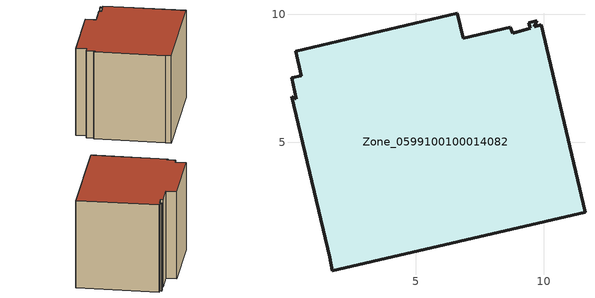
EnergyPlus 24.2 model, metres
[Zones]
Zone_0599100100014082
 floor ground (C_G): 1.65,0.53 0.16,6.79 0.34,6.7 0.17,7.51 0.55,7.61 0.33,8.55 6.62,10.04 6.85,9.06 8.68,9.5 8.78,9.26 9.46,9.46 9.42,9.68 9.71,9.74 9.62,9.51 9.89,9.59 11.6,2.28 1.76,0 z0
 wall outside (C_F): 6.62,10.04 0.33,8.55 0.55,7.61 0.17,7.51 0.34,6.7 0.16,6.79 1.65,0.53 1.76,0 11.6,2.28 9.89,9.59 9.62,9.51 9.71,9.74 9.42,9.68 9.46,9.46 8.78,9.26 8.68,9.5 6.85,9.06 6.62,10.04 z0:8.48
 roof outside (C_R): 0.16,6.79 1.65,0.53 1.76,0 11.6,2.28 9.89,9.59 9.62,9.51 9.71,9.74 9.42,9.68 9.46,9.46 8.78,9.26 8.68,9.5 6.85,9.06 6.62,10.04 0.33,8.55 0.55,7.61 0.17,7.51 0.34,6.7 z8.48
[BUILDING]
Pand.0599100100014082: North Axis=0; Terrain=City; Loads Convergence Tolerance Value=0.04; Temperature Convergence Tolerance Value=0.4; Solar Distribution=FullExterior; Maximum Number of Warmup Days=25; Minimum Number of Warmup Days=1
[Site:Location]
Rotterdam.The.Hague.AP_ZH_NLD Design_Conditions: Latitude=51.96; Longitude=4.45; Time Zone=1; Elevation=-4.5
[SITE:GROUNDTEMPERATURE:BUILDINGSURFACE]
18, 18, 18, 18, 18, 18, 18, 18, 18, 18, 18, 18
[MATERIAL] Thermal Absorptance=0.9; Solar Absorptance=0.7; Visible Absorptance=0.7
Name | Roughness | Thickness | Conductivity | Density | Specific Heat
G.D.2015-2018 | MediumSmooth | 0.15 | 0.0428571 | 540 | 1210
F.D.2015-2018 | Rough | 0.3 | 0.0666667 | 1920 | 840
R.D.2015-2018 | MediumRough | 0.2 | 0.0333333 | 1500 | 1000
[CONSTRUCTION]
C_G: G.D.2015-2018
C_F: F.D.2015-2018
C_R: R.D.2015-2018
[ZONE]
Zone_0599100100014082: Type=1; Multiplier=1; Ceiling Height=Autocalculate; Volume=Autocalculate; Floor Area=autocalculate; Part of Total Floor Area=Yes
[ZONEINFILTRATION:DESIGNFLOWRATE]
Infil_Zone_0599100100014082: Zone or ZoneList or Space or SpaceList=Zone_0599100100014082; Schedule=AlwaysOn; Design Flow Rate Calculation Method=Flow/Area; Flow Rate per Floor Area=0.0021; Constant Term Coefficient=1; Temperature Term Coefficient=0; Velocity Term Coefficient=0; Velocity Squared Term Coefficient=0
[HVACTEMPLATE:ZONE:IDEALLOADSAIRSYSTEM]
Zone_0599100100014082: Maximum Heating Supply Air Temperature=50; Minimum Cooling Supply Air Temperature=13; Maximum Heating Supply Air Humidity Ratio=0.0156; Minimum Cooling Supply Air Humidity Ratio=0.0077; Heating Limit=NoLimit; Cooling Limit=NoLimit; Dehumidification Control Type=ConstantSensibleHeatRatio; Cooling Sensible Heat Ratio=0.7; Dehumidification Setpoint=60; Humidification Control Type=None; Humidification Setpoint=30; Outdoor Air Method=None; Outdoor Air Flow Rate per Person=0.00944; Outdoor Air Flow Rate per Zone Floor Area=0; Outdoor Air Flow Rate per Zone=0; Demand Controlled Ventilation Type=None; Outdoor Air Economizer Type=NoEconomizer; Heat Recovery Type=None; Sensible Heat Recovery Effectiveness=0.7; Latent Heat Recovery Effectiveness=0.65
[ZONECONTROL:THERMOSTAT]
ThermostatControl_Zone_0599100100014082: Zone or ZoneList=Zone_0599100100014082; Control Type Schedule=DualSetpointControlType; Control 1=Thermostat_Zone_0599100100014082; Temperature Difference Between Cutout And Setpoint=0
[THERMOSTATSETPOINT:DUALSETPOINT]
Thermostat_Zone_0599100100014082: Heating Setpoint Temperature Schedule=HeatingSetpoint_Zone_0599100100014082; Cooling Setpoint Temperature Schedule=CoolingSetpoint_Zone_0599100100014082
[SCHEDULE:COMPACT]
HeatingSetpoint_Zone_0599100100014082: Through: 12/31, For: AllDays, Until: 24:00, 21
CoolingSetpoint_Zone_0599100100014082: Through: 12/31, For: AllDays, Until: 24:00, 24
DualSetpointControlType: Through: 12/31, For: AllDays, Until: 24:00, 4
AlwaysOn: Through: 12/31, For: AllDays, Until: 24:00, 1
